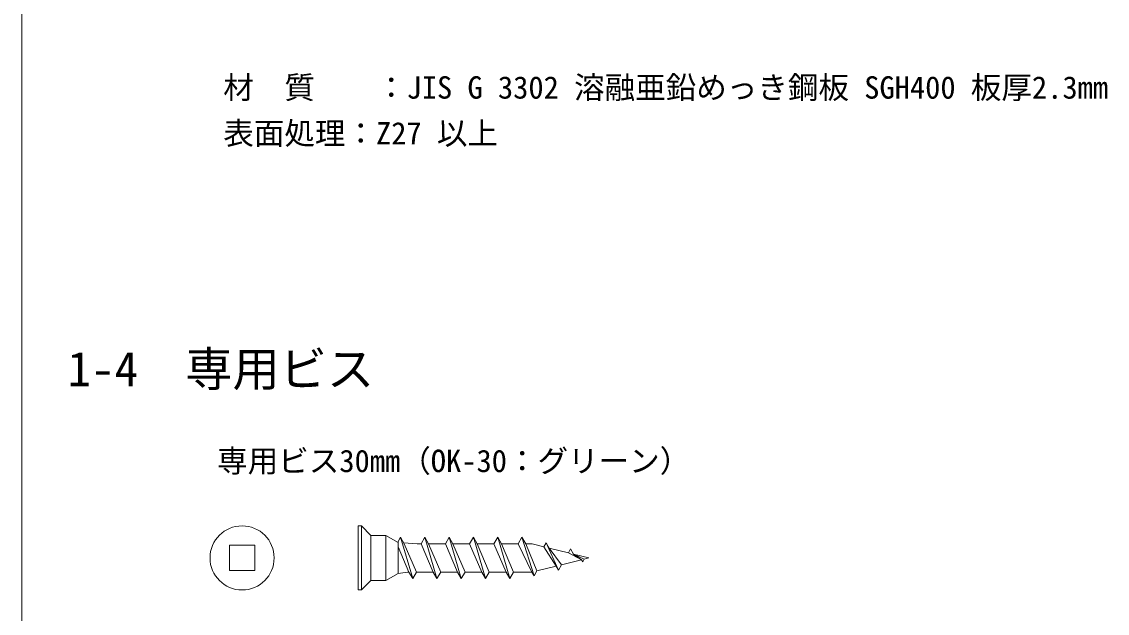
# Model space of a CAD drawing. Units: millimetres, scale not verified. Extents: x -2100 to 2100, y -1485 to 1485.
# Drawn here: x -2000 to -1289, y -734 to -347 of the extents above; entities that cross this region are included whole.
import ezdxf
from ezdxf.enums import TextEntityAlignment as Align

# ---------------------------------------------------------------- set-up
doc = ezdxf.new("R2010")
doc.units = ezdxf.units.MM
doc.header["$LTSCALE"] = 5
doc.linetypes.add('USER1', pattern=[1, 0.5, -0.5])
for name, color, linetype, lineweight in [('0-0_0', 7, 'Continuous', 18), ('0-1_レイヤ14', 6, 'Continuous', 18), ('0-2_レイヤ15', 3, 'USER1', 18), ('0-3_レイヤ0', 2, 'Continuous', 18)]:
    doc.layers.add(name, color=color, linetype=linetype, lineweight=lineweight)
doc.styles.add('ＭＳ ゴシック', font='')
doc.styles.get('ＭＳ ゴシック').set_extended_font_data('MS Gothic')

msp = doc.modelspace()

# ---------------------------------------------------------------- linework, layer by layer
at = {"layer": '0-2_レイヤ15', "color": 2, "linetype": 'Continuous'}
msp.add_line((-2000, -1270), (-2000, 1210), dxfattribs=at)
at = {"layer": '0-3_レイヤ0'}
for p, q in [((-1779.625, -676.827), (-1779.625, -718.827)), ((-1777.625, -676.827), (-1779.625, -676.827)), ((-1777.625, -718.827), (-1777.625, -676.827)), ((-1771.375, -683.077), (-1761.592, -683.077)), ((-1761.592, -683.077), (-1761.592, -712.577)), ((-1761.592, -683.077), (-1753.625, -687.677)), ((-1751.99, -684.327), (-1749.536, -688.577)), ((-1744.04, -711.327), (-1751.99, -684.327)), ((-1749.536, -688.577), (-1741.586, -707.077)), ((-1736.09, -684.327), (-1738.543, -688.577)), ((-1738.543, -688.577), (-1730.593, -707.077)), ((-1736.09, -684.327), (-1733.636, -688.577)), ((-1728.14, -711.327), (-1736.09, -684.327)), ((-1733.636, -688.577), (-1725.686, -707.077)), ((-1722.643, -688.577), (-1733.636, -688.577)), ((-1720.19, -684.327), (-1722.643, -688.577)), ((-1722.643, -688.577), (-1714.693, -707.077)), ((-1720.19, -684.327), (-1717.736, -688.577)), ((-1712.24, -711.327), (-1720.19, -684.327)), ((-1717.736, -688.577), (-1709.786, -707.077)), ((-1706.743, -688.577), (-1717.736, -688.577)), ((-1704.29, -684.327), (-1706.743, -688.577)), ((-1706.743, -688.577), (-1698.793, -707.077)), ((-1704.29, -684.327), (-1701.836, -688.577)), ((-1696.34, -711.327), (-1704.29, -684.327)), ((-1701.836, -688.577), (-1693.886, -707.077)), ((-1690.843, -688.577), (-1701.836, -688.577)), ((-1688.39, -684.327), (-1690.843, -688.577)), ((-1690.843, -688.577), (-1682.893, -707.077)), ((-1688.39, -684.327), (-1685.936, -688.577)), ((-1680.44, -711.327), (-1688.39, -684.327)), ((-1685.936, -688.577), (-1677.986, -707.077)), ((-1674.943, -688.577), (-1685.936, -688.577)), ((-1672.49, -684.327), (-1674.943, -688.577)), ((-1674.943, -688.577), (-1665.974, -707.077)), ((-1672.49, -684.327), (-1670.036, -688.577)), ((-1664.54, -709.56), (-1672.49, -684.327)), ((-1665.724, -688.577), (-1670.036, -688.577)), ((-1670.036, -688.577), (-1662.666, -706.314)), ((-1658.087, -690.481), (-1665.724, -688.577)), ((-1656.59, -687.889), (-1658.087, -690.481)), ((-1656.59, -687.889), (-1654.59, -691.353)), ((-1648.64, -705.806), (-1656.59, -687.889)), ((-1753.625, -690.483), (-1746.493, -707.077)), ((-1658.087, -690.481), (-1650.148, -703.193)), ((-1642.12, -694.462), (-1654.59, -691.353)), ((-1654.59, -691.353), (-1646.624, -702.315)), ((-1640.69, -691.985), (-1642.12, -694.462)), ((-1642.12, -694.462), (-1633.463, -699.033)), ((-1640.69, -691.985), (-1638.778, -695.295)), ((-1638.778, -695.295), (-1631.774, -698.612)), ((-1633.463, -699.033), (-1638.778, -695.295)), ((-1648.64, -705.806), (-1650.148, -703.193)), ((-1648.64, -705.806), (-1646.624, -702.315)), ((-1646.624, -702.315), (-1633.463, -699.033)), ((-1632.74, -700.286), (-1633.463, -699.033)), ((-1632.74, -700.286), (-1631.774, -698.612)), ((-1761.592, -712.577), (-1753.625, -707.977)), ((-1747.456, -707.077), (-1753.625, -707.977)), ((-1746.493, -707.077), (-1747.456, -707.077)), ((-1744.04, -711.327), (-1746.493, -707.077)), ((-1744.04, -711.327), (-1741.586, -707.077)), ((-1730.593, -707.077), (-1741.586, -707.077)), ((-1728.14, -711.327), (-1730.593, -707.077)), ((-1728.14, -711.327), (-1725.686, -707.077)), ((-1714.693, -707.077), (-1725.686, -707.077)), ((-1712.24, -711.327), (-1714.693, -707.077)), ((-1712.24, -711.327), (-1709.786, -707.077)), ((-1698.793, -707.077), (-1709.786, -707.077)), ((-1696.34, -711.327), (-1698.793, -707.077)), ((-1696.34, -711.327), (-1693.886, -707.077)), ((-1682.893, -707.077), (-1693.886, -707.077)), ((-1680.44, -711.327), (-1682.893, -707.077)), ((-1680.44, -711.327), (-1677.986, -707.077)), ((-1668.667, -707.077), (-1677.986, -707.077)), ((-1777.625, -718.827), (-1771.375, -712.577)), ((-1761.592, -712.577), (-1771.375, -712.577)), ((-1779.625, -718.827), (-1777.625, -718.827))]:
    msp.add_line(p, q, dxfattribs=at)
for points in [[(-1777.625, -676.827), (-1771.375, -683.077), (-1771.375, -712.577)], [(-1751.99, -684.327), (-1753.625, -687.158), (-1753.625, -707.977)], [(-1738.543, -688.577), (-1741.117, -688.577), (-1749.901, -687.945)], [(-1631.774, -698.612), (-1628.625, -697.827), (-1638.778, -695.295)], [(-1664.54, -709.56), (-1662.666, -706.314), (-1650.148, -703.193)], [(-1664.54, -709.56), (-1665.974, -707.077), (-1668.667, -707.077)]]:
    msp.add_lwpolyline(points, dxfattribs=at)
msp.add_lwpolyline([(-1863.975, -689.577), (-1863.975, -706.077), (-1847.475, -706.077), (-1847.475, -689.577)], close=True, dxfattribs=at)
msp.add_circle((-1855.725, -697.827), 21, dxfattribs=at)

# ---------------------------------------------------------------- texts
at = {"layer": '0-0_0', "style": 'ＭＳ ゴシック'}
for s, p in [('材\u3000質\u3000\u3000：JIS G 3302 溶融亜鉛めっき鋼板 SGH400 板厚2.3mm', (-1868.044, -401.548)), ('表面処理：Z27 以上', (-1868.044, -431.548)), ('専用ビス30mm（OK-30：グリーン）', (-1872.057, -646.04))]:
    msp.add_text(s, height=14.66, dxfattribs=at).set_placement(p, align=Align.BOTTOM_LEFT)
at = {"layer": '0-1_レイヤ14', "color": 7, "style": 'ＭＳ ゴシック'}
msp.add_text('1-4\u3000専用ビス', height=22.65, dxfattribs=at).set_placement((-1970, -592.203), align=Align.BOTTOM_LEFT)

doc.saveas('drawing.dxf')
